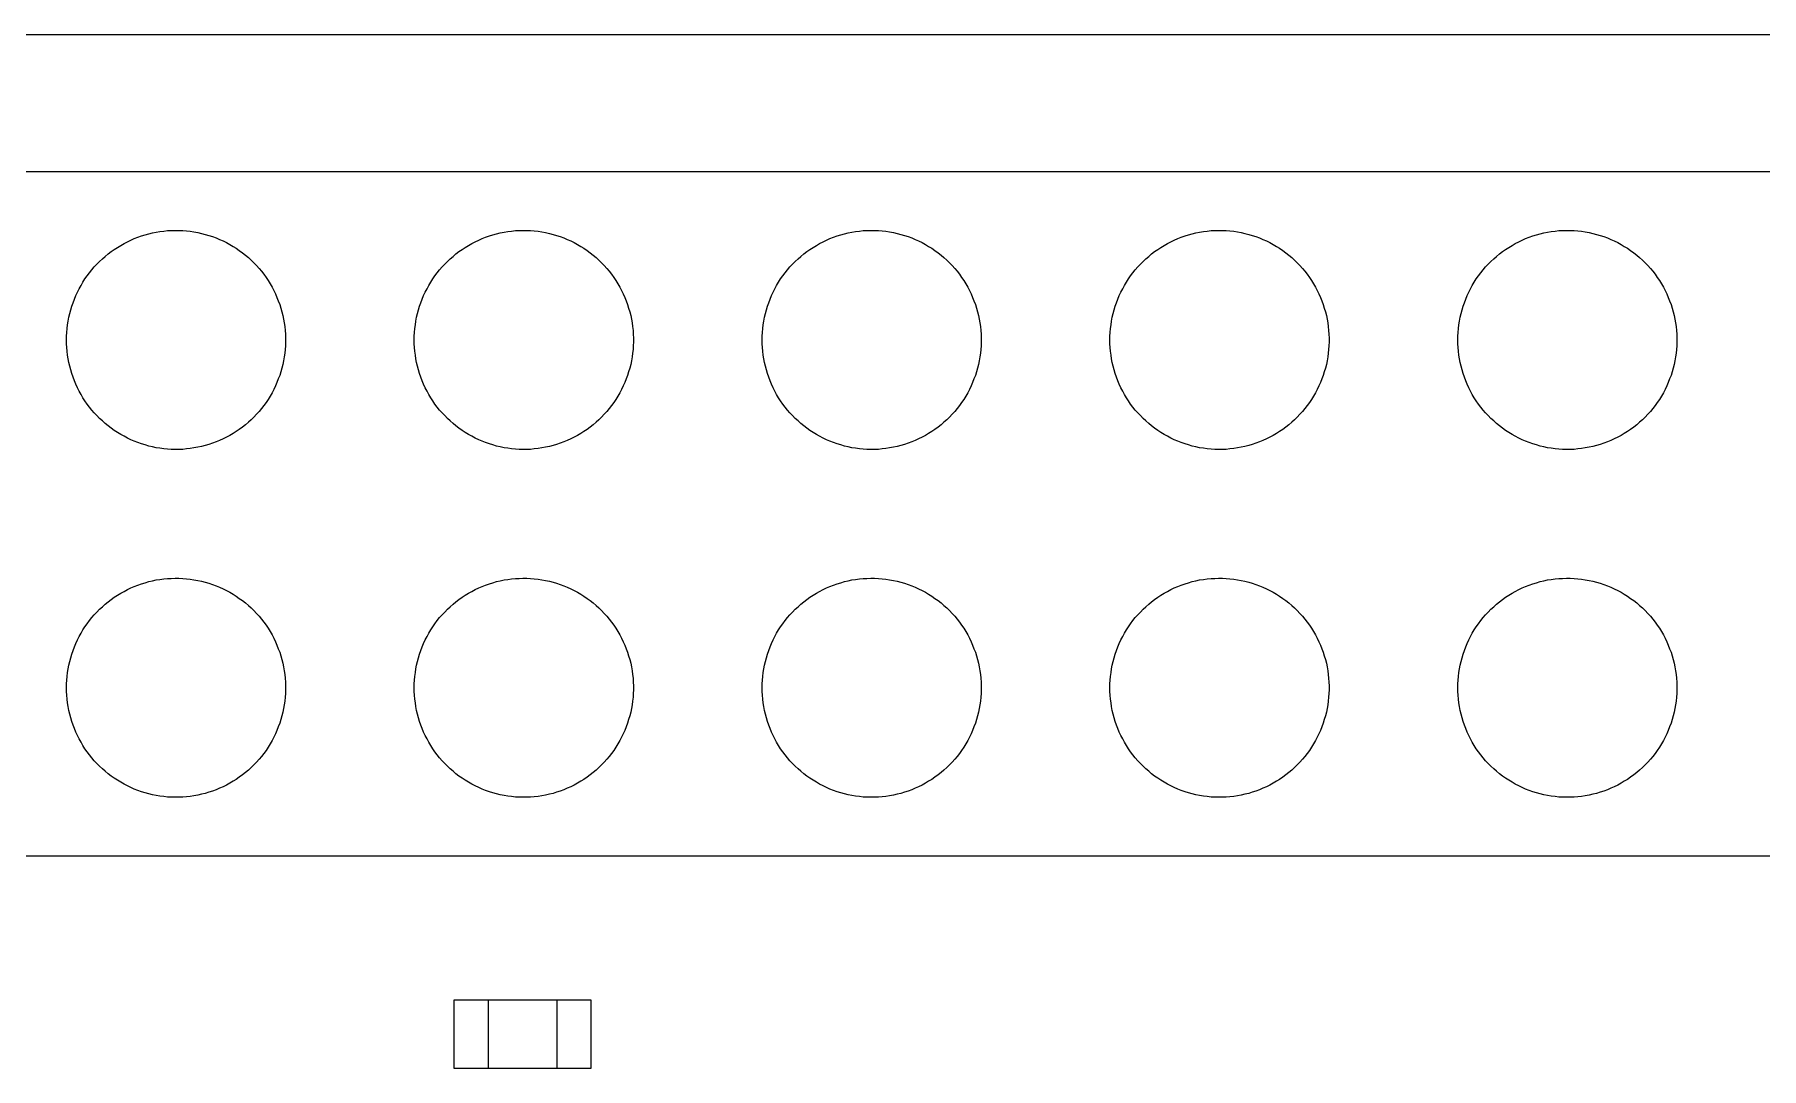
# Model space of a CAD drawing. Header units: millimetres. Extents: x -87 to 0, y -2.5 to 56.
# Drawn here: x -32.26 to -19.65, y 48.45 to 56 of the extents above; entities that cross this region are included whole.
import ezdxf

# ---------------------------------------------------------------- set-up
doc = ezdxf.new("R2010")
doc.units = ezdxf.units.MM
doc.header["$MEASUREMENT"] = 0
for name, color, linetype, true_color in [('BOARD_OUTLINE', 254, 'Continuous', 0xd6d6d6), ('PARTS_TOP', 111, 'Continuous', 0x7fffbf), ('PINS_TOP', 1, 'Continuous', 0xff0000)]:
    doc.layers.add(name, color=color, linetype=linetype, true_color=true_color)

msp = doc.modelspace()

# ---------------------------------------------------------------- linework, layer by layer
at = {"layer": 'BOARD_OUTLINE'}
msp.add_lwpolyline([(-82, 56), (-3, 56)], dxfattribs=at)
at = {"layer": 'PARTS_TOP'}
for points in [[(-7.1, 50), (-57.9, 50), (-57.9, 55), (-7.1, 55), (-7.1, 50)], [(-28.2, 48.95), (-28.2, 48.45), (-29.2, 48.45), (-29.2, 48.95), (-28.2, 48.95)], [(-28.95, 48.95), (-28.95, 48.45)], [(-28.45, 48.95), (-28.45, 48.45)]]:
    msp.add_lwpolyline(points, dxfattribs=at)
at = {"layer": 'PINS_TOP'}
for points in [[(-32.03, 53.77), (-32.03, 53.798), (-32.028, 53.825), (-32.026, 53.853), (-32.022, 53.881), (-32.018, 53.908), (-32.013, 53.935), (-32.006, 53.962), (-31.999, 53.989), (-31.991, 54.016), (-31.982, 54.042), (-31.972, 54.068), (-31.962, 54.094), (-31.95, 54.119), (-31.937, 54.144), (-31.924, 54.168), (-31.91, 54.192), (-31.895, 54.215), (-31.879, 54.238), (-31.862, 54.26), (-31.845, 54.282), (-31.827, 54.303), (-31.808, 54.323), (-31.788, 54.343), (-31.768, 54.362), (-31.747, 54.38), (-31.726, 54.398), (-31.704, 54.415), (-31.681, 54.431), (-31.658, 54.446), (-31.634, 54.46), (-31.61, 54.474), (-31.585, 54.487), (-31.56, 54.499), (-31.535, 54.51), (-31.509, 54.52), (-31.482, 54.529), (-31.456, 54.537), (-31.429, 54.545), (-31.402, 54.551), (-31.375, 54.557), (-31.348, 54.561), (-31.32, 54.565), (-31.292, 54.568), (-31.265, 54.569), (-31.237, 54.57), (-31.209, 54.57), (-31.181, 54.569), (-31.154, 54.566), (-31.126, 54.563), (-31.099, 54.559), (-31.071, 54.554), (-31.044, 54.548), (-31.017, 54.541), (-30.991, 54.533), (-30.964, 54.525), (-30.938, 54.515), (-30.913, 54.504), (-30.887, 54.493), (-30.862, 54.481), (-30.838, 54.467), (-30.814, 54.453), (-30.791, 54.439), (-30.768, 54.423), (-30.745, 54.406), (-30.723, 54.389), (-30.702, 54.371), (-30.682, 54.353), (-30.662, 54.333), (-30.643, 54.313), (-30.624, 54.292), (-30.606, 54.271), (-30.589, 54.249), (-30.573, 54.227), (-30.558, 54.204), (-30.543, 54.18), (-30.529, 54.156), (-30.516, 54.131), (-30.504, 54.106), (-30.493, 54.081), (-30.483, 54.055), (-30.473, 54.029), (-30.465, 54.003), (-30.457, 53.976), (-30.45, 53.949), (-30.445, 53.922), (-30.44, 53.894), (-30.436, 53.867), (-30.433, 53.839), (-30.431, 53.812), (-30.43, 53.784), (-30.43, 53.756), (-30.431, 53.728), (-30.433, 53.701), (-30.436, 53.673), (-30.44, 53.646), (-30.445, 53.618), (-30.45, 53.591), (-30.457, 53.564), (-30.465, 53.537), (-30.473, 53.511), (-30.483, 53.485), (-30.493, 53.459), (-30.504, 53.434), (-30.516, 53.409), (-30.529, 53.384), (-30.543, 53.36), (-30.558, 53.336), (-30.573, 53.313), (-30.589, 53.291), (-30.606, 53.269), (-30.624, 53.248), (-30.643, 53.227), (-30.662, 53.207), (-30.682, 53.187), (-30.702, 53.169), (-30.723, 53.151), (-30.745, 53.134), (-30.768, 53.117), (-30.791, 53.101), (-30.814, 53.087), (-30.838, 53.073), (-30.862, 53.059), (-30.887, 53.047), (-30.913, 53.036), (-30.938, 53.025), (-30.964, 53.015), (-30.991, 53.007), (-31.017, 52.999), (-31.044, 52.992), (-31.071, 52.986), (-31.099, 52.981), (-31.126, 52.977), (-31.154, 52.974), (-31.181, 52.971), (-31.209, 52.97), (-31.237, 52.97), (-31.265, 52.971), (-31.292, 52.972), (-31.32, 52.975), (-31.348, 52.979), (-31.375, 52.983), (-31.402, 52.989), (-31.429, 52.995), (-31.456, 53.003), (-31.482, 53.011), (-31.509, 53.02), (-31.535, 53.03), (-31.56, 53.041), (-31.585, 53.053), (-31.61, 53.066), (-31.634, 53.08), (-31.658, 53.094), (-31.681, 53.109), (-31.704, 53.125), (-31.726, 53.142), (-31.747, 53.16), (-31.768, 53.178), (-31.788, 53.197), (-31.808, 53.217), (-31.827, 53.237), (-31.845, 53.258), (-31.862, 53.28), (-31.879, 53.302), (-31.895, 53.325), (-31.91, 53.348), (-31.924, 53.372), (-31.937, 53.396), (-31.95, 53.421), (-31.962, 53.446), (-31.972, 53.472), (-31.982, 53.498), (-31.991, 53.524), (-31.999, 53.551), (-32.006, 53.578), (-32.013, 53.605), (-32.018, 53.632), (-32.022, 53.659), (-32.026, 53.687), (-32.028, 53.715), (-32.03, 53.742), (-32.03, 53.77)], [(-29.49, 53.77), (-29.49, 53.798), (-29.488, 53.825), (-29.486, 53.853), (-29.482, 53.881), (-29.478, 53.908), (-29.473, 53.935), (-29.466, 53.962), (-29.459, 53.989), (-29.451, 54.016), (-29.442, 54.042), (-29.432, 54.068), (-29.422, 54.094), (-29.41, 54.119), (-29.397, 54.144), (-29.384, 54.168), (-29.37, 54.192), (-29.355, 54.215), (-29.339, 54.238), (-29.322, 54.26), (-29.305, 54.282), (-29.287, 54.303), (-29.268, 54.323), (-29.248, 54.343), (-29.228, 54.362), (-29.207, 54.38), (-29.186, 54.398), (-29.164, 54.415), (-29.141, 54.431), (-29.118, 54.446), (-29.094, 54.46), (-29.07, 54.474), (-29.045, 54.487), (-29.02, 54.499), (-28.995, 54.51), (-28.969, 54.52), (-28.942, 54.529), (-28.916, 54.537), (-28.889, 54.545), (-28.862, 54.551), (-28.835, 54.557), (-28.808, 54.561), (-28.78, 54.565), (-28.752, 54.568), (-28.725, 54.569), (-28.697, 54.57), (-28.669, 54.57), (-28.641, 54.569), (-28.614, 54.566), (-28.586, 54.563), (-28.559, 54.559), (-28.531, 54.554), (-28.504, 54.548), (-28.477, 54.541), (-28.451, 54.533), (-28.424, 54.525), (-28.398, 54.515), (-28.373, 54.504), (-28.347, 54.493), (-28.322, 54.481), (-28.298, 54.467), (-28.274, 54.453), (-28.251, 54.439), (-28.228, 54.423), (-28.205, 54.406), (-28.183, 54.389), (-28.162, 54.371), (-28.142, 54.353), (-28.122, 54.333), (-28.103, 54.313), (-28.084, 54.292), (-28.066, 54.271), (-28.049, 54.249), (-28.033, 54.227), (-28.018, 54.204), (-28.003, 54.18), (-27.989, 54.156), (-27.976, 54.131), (-27.964, 54.106), (-27.953, 54.081), (-27.943, 54.055), (-27.933, 54.029), (-27.925, 54.003), (-27.917, 53.976), (-27.91, 53.949), (-27.905, 53.922), (-27.9, 53.894), (-27.896, 53.867), (-27.893, 53.839), (-27.891, 53.812), (-27.89, 53.784), (-27.89, 53.756), (-27.891, 53.728), (-27.893, 53.701), (-27.896, 53.673), (-27.9, 53.646), (-27.905, 53.618), (-27.91, 53.591), (-27.917, 53.564), (-27.925, 53.537), (-27.933, 53.511), (-27.943, 53.485), (-27.953, 53.459), (-27.964, 53.434), (-27.976, 53.409), (-27.989, 53.384), (-28.003, 53.36), (-28.018, 53.336), (-28.033, 53.313), (-28.049, 53.291), (-28.066, 53.269), (-28.084, 53.248), (-28.103, 53.227), (-28.122, 53.207), (-28.142, 53.187), (-28.162, 53.169), (-28.183, 53.151), (-28.205, 53.134), (-28.228, 53.117), (-28.251, 53.101), (-28.274, 53.087), (-28.298, 53.073), (-28.322, 53.059), (-28.347, 53.047), (-28.373, 53.036), (-28.398, 53.025), (-28.424, 53.015), (-28.451, 53.007), (-28.477, 52.999), (-28.504, 52.992), (-28.531, 52.986), (-28.559, 52.981), (-28.586, 52.977), (-28.614, 52.974), (-28.641, 52.971), (-28.669, 52.97), (-28.697, 52.97), (-28.725, 52.971), (-28.752, 52.972), (-28.78, 52.975), (-28.808, 52.979), (-28.835, 52.983), (-28.862, 52.989), (-28.889, 52.995), (-28.916, 53.003), (-28.942, 53.011), (-28.969, 53.02), (-28.995, 53.03), (-29.02, 53.041), (-29.045, 53.053), (-29.07, 53.066), (-29.094, 53.08), (-29.118, 53.094), (-29.141, 53.109), (-29.164, 53.125), (-29.186, 53.142), (-29.207, 53.16), (-29.228, 53.178), (-29.248, 53.197), (-29.268, 53.217), (-29.287, 53.237), (-29.305, 53.258), (-29.322, 53.28), (-29.339, 53.302), (-29.355, 53.325), (-29.37, 53.348), (-29.384, 53.372), (-29.397, 53.396), (-29.41, 53.421), (-29.422, 53.446), (-29.432, 53.472), (-29.442, 53.498), (-29.451, 53.524), (-29.459, 53.551), (-29.466, 53.578), (-29.473, 53.605), (-29.478, 53.632), (-29.482, 53.659), (-29.486, 53.687), (-29.488, 53.715), (-29.49, 53.742), (-29.49, 53.77)], [(-26.95, 53.77), (-26.95, 53.798), (-26.948, 53.825), (-26.946, 53.853), (-26.942, 53.881), (-26.938, 53.908), (-26.933, 53.935), (-26.926, 53.962), (-26.919, 53.989), (-26.911, 54.016), (-26.902, 54.042), (-26.892, 54.068), (-26.882, 54.094), (-26.87, 54.119), (-26.857, 54.144), (-26.844, 54.168), (-26.83, 54.192), (-26.815, 54.215), (-26.799, 54.238), (-26.782, 54.26), (-26.765, 54.282), (-26.747, 54.303), (-26.728, 54.323), (-26.708, 54.343), (-26.688, 54.362), (-26.667, 54.38), (-26.646, 54.398), (-26.624, 54.415), (-26.601, 54.431), (-26.578, 54.446), (-26.554, 54.46), (-26.53, 54.474), (-26.505, 54.487), (-26.48, 54.499), (-26.455, 54.51), (-26.429, 54.52), (-26.402, 54.529), (-26.376, 54.537), (-26.349, 54.545), (-26.322, 54.551), (-26.295, 54.557), (-26.268, 54.561), (-26.24, 54.565), (-26.212, 54.568), (-26.185, 54.569), (-26.157, 54.57), (-26.129, 54.57), (-26.101, 54.569), (-26.074, 54.566), (-26.046, 54.563), (-26.019, 54.559), (-25.991, 54.554), (-25.964, 54.548), (-25.937, 54.541), (-25.911, 54.533), (-25.884, 54.525), (-25.858, 54.515), (-25.833, 54.504), (-25.807, 54.493), (-25.782, 54.481), (-25.758, 54.467), (-25.734, 54.453), (-25.711, 54.439), (-25.688, 54.423), (-25.665, 54.406), (-25.643, 54.389), (-25.622, 54.371), (-25.602, 54.353), (-25.582, 54.333), (-25.563, 54.313), (-25.544, 54.292), (-25.526, 54.271), (-25.509, 54.249), (-25.493, 54.227), (-25.478, 54.204), (-25.463, 54.18), (-25.449, 54.156), (-25.436, 54.131), (-25.424, 54.106), (-25.413, 54.081), (-25.403, 54.055), (-25.393, 54.029), (-25.385, 54.003), (-25.377, 53.976), (-25.37, 53.949), (-25.365, 53.922), (-25.36, 53.894), (-25.356, 53.867), (-25.353, 53.839), (-25.351, 53.812), (-25.35, 53.784), (-25.35, 53.756), (-25.351, 53.728), (-25.353, 53.701), (-25.356, 53.673), (-25.36, 53.646), (-25.365, 53.618), (-25.37, 53.591), (-25.377, 53.564), (-25.385, 53.537), (-25.393, 53.511), (-25.403, 53.485), (-25.413, 53.459), (-25.424, 53.434), (-25.436, 53.409), (-25.449, 53.384), (-25.463, 53.36), (-25.478, 53.336), (-25.493, 53.313), (-25.509, 53.291), (-25.526, 53.269), (-25.544, 53.248), (-25.563, 53.227), (-25.582, 53.207), (-25.602, 53.187), (-25.622, 53.169), (-25.643, 53.151), (-25.665, 53.134), (-25.688, 53.117), (-25.711, 53.101), (-25.734, 53.087), (-25.758, 53.073), (-25.782, 53.059), (-25.807, 53.047), (-25.833, 53.036), (-25.858, 53.025), (-25.884, 53.015), (-25.911, 53.007), (-25.937, 52.999), (-25.964, 52.992), (-25.991, 52.986), (-26.019, 52.981), (-26.046, 52.977), (-26.074, 52.974), (-26.101, 52.971), (-26.129, 52.97), (-26.157, 52.97), (-26.185, 52.971), (-26.212, 52.972), (-26.24, 52.975), (-26.268, 52.979), (-26.295, 52.983), (-26.322, 52.989), (-26.349, 52.995), (-26.376, 53.003), (-26.402, 53.011), (-26.429, 53.02), (-26.455, 53.03), (-26.48, 53.041), (-26.505, 53.053), (-26.53, 53.066), (-26.554, 53.08), (-26.578, 53.094), (-26.601, 53.109), (-26.624, 53.125), (-26.646, 53.142), (-26.667, 53.16), (-26.688, 53.178), (-26.708, 53.197), (-26.728, 53.217), (-26.747, 53.237), (-26.765, 53.258), (-26.782, 53.28), (-26.799, 53.302), (-26.815, 53.325), (-26.83, 53.348), (-26.844, 53.372), (-26.857, 53.396), (-26.87, 53.421), (-26.882, 53.446), (-26.892, 53.472), (-26.902, 53.498), (-26.911, 53.524), (-26.919, 53.551), (-26.926, 53.578), (-26.933, 53.605), (-26.938, 53.632), (-26.942, 53.659), (-26.946, 53.687), (-26.948, 53.715), (-26.95, 53.742), (-26.95, 53.77)], [(-24.41, 53.77), (-24.41, 53.798), (-24.408, 53.825), (-24.406, 53.853), (-24.402, 53.881), (-24.398, 53.908), (-24.393, 53.935), (-24.386, 53.962), (-24.379, 53.989), (-24.371, 54.016), (-24.362, 54.042), (-24.352, 54.068), (-24.342, 54.094), (-24.33, 54.119), (-24.317, 54.144), (-24.304, 54.168), (-24.29, 54.192), (-24.275, 54.215), (-24.259, 54.238), (-24.242, 54.26), (-24.225, 54.282), (-24.207, 54.303), (-24.188, 54.323), (-24.168, 54.343), (-24.148, 54.362), (-24.127, 54.38), (-24.106, 54.398), (-24.084, 54.415), (-24.061, 54.431), (-24.038, 54.446), (-24.014, 54.46), (-23.99, 54.474), (-23.965, 54.487), (-23.94, 54.499), (-23.915, 54.51), (-23.889, 54.52), (-23.862, 54.529), (-23.836, 54.537), (-23.809, 54.545), (-23.782, 54.551), (-23.755, 54.557), (-23.728, 54.561), (-23.7, 54.565), (-23.672, 54.568), (-23.645, 54.569), (-23.617, 54.57), (-23.589, 54.57), (-23.561, 54.569), (-23.534, 54.566), (-23.506, 54.563), (-23.479, 54.559), (-23.451, 54.554), (-23.424, 54.548), (-23.397, 54.541), (-23.371, 54.533), (-23.344, 54.525), (-23.318, 54.515), (-23.293, 54.504), (-23.267, 54.493), (-23.242, 54.481), (-23.218, 54.467), (-23.194, 54.453), (-23.171, 54.439), (-23.148, 54.423), (-23.125, 54.406), (-23.103, 54.389), (-23.082, 54.371), (-23.062, 54.353), (-23.042, 54.333), (-23.023, 54.313), (-23.004, 54.292), (-22.986, 54.271), (-22.969, 54.249), (-22.953, 54.227), (-22.938, 54.204), (-22.923, 54.18), (-22.909, 54.156), (-22.896, 54.131), (-22.884, 54.106), (-22.873, 54.081), (-22.863, 54.055), (-22.853, 54.029), (-22.845, 54.003), (-22.837, 53.976), (-22.83, 53.949), (-22.825, 53.922), (-22.82, 53.894), (-22.816, 53.867), (-22.813, 53.839), (-22.811, 53.812), (-22.81, 53.784), (-22.81, 53.756), (-22.811, 53.728), (-22.813, 53.701), (-22.816, 53.673), (-22.82, 53.646), (-22.825, 53.618), (-22.83, 53.591), (-22.837, 53.564), (-22.845, 53.537), (-22.853, 53.511), (-22.863, 53.485), (-22.873, 53.459), (-22.884, 53.434), (-22.896, 53.409), (-22.909, 53.384), (-22.923, 53.36), (-22.938, 53.336), (-22.953, 53.313), (-22.969, 53.291), (-22.986, 53.269), (-23.004, 53.248), (-23.023, 53.227), (-23.042, 53.207), (-23.062, 53.187), (-23.082, 53.169), (-23.103, 53.151), (-23.125, 53.134), (-23.148, 53.117), (-23.171, 53.101), (-23.194, 53.087), (-23.218, 53.073), (-23.242, 53.059), (-23.267, 53.047), (-23.293, 53.036), (-23.318, 53.025), (-23.344, 53.015), (-23.371, 53.007), (-23.397, 52.999), (-23.424, 52.992), (-23.451, 52.986), (-23.479, 52.981), (-23.506, 52.977), (-23.534, 52.974), (-23.561, 52.971), (-23.589, 52.97), (-23.617, 52.97), (-23.645, 52.971), (-23.672, 52.972), (-23.7, 52.975), (-23.728, 52.979), (-23.755, 52.983), (-23.782, 52.989), (-23.809, 52.995), (-23.836, 53.003), (-23.862, 53.011), (-23.889, 53.02), (-23.915, 53.03), (-23.94, 53.041), (-23.965, 53.053), (-23.99, 53.066), (-24.014, 53.08), (-24.038, 53.094), (-24.061, 53.109), (-24.084, 53.125), (-24.106, 53.142), (-24.127, 53.16), (-24.148, 53.178), (-24.168, 53.197), (-24.188, 53.217), (-24.207, 53.237), (-24.225, 53.258), (-24.242, 53.28), (-24.259, 53.302), (-24.275, 53.325), (-24.29, 53.348), (-24.304, 53.372), (-24.317, 53.396), (-24.33, 53.421), (-24.342, 53.446), (-24.352, 53.472), (-24.362, 53.498), (-24.371, 53.524), (-24.379, 53.551), (-24.386, 53.578), (-24.393, 53.605), (-24.398, 53.632), (-24.402, 53.659), (-24.406, 53.687), (-24.408, 53.715), (-24.41, 53.742), (-24.41, 53.77)], [(-21.87, 53.77), (-21.87, 53.798), (-21.868, 53.825), (-21.866, 53.853), (-21.862, 53.881), (-21.858, 53.908), (-21.853, 53.935), (-21.846, 53.962), (-21.839, 53.989), (-21.831, 54.016), (-21.822, 54.042), (-21.812, 54.068), (-21.802, 54.094), (-21.79, 54.119), (-21.777, 54.144), (-21.764, 54.168), (-21.75, 54.192), (-21.735, 54.215), (-21.719, 54.238), (-21.702, 54.26), (-21.685, 54.282), (-21.667, 54.303), (-21.648, 54.323), (-21.628, 54.343), (-21.608, 54.362), (-21.587, 54.38), (-21.566, 54.398), (-21.544, 54.415), (-21.521, 54.431), (-21.498, 54.446), (-21.474, 54.46), (-21.45, 54.474), (-21.425, 54.487), (-21.4, 54.499), (-21.375, 54.51), (-21.349, 54.52), (-21.322, 54.529), (-21.296, 54.537), (-21.269, 54.545), (-21.242, 54.551), (-21.215, 54.557), (-21.188, 54.561), (-21.16, 54.565), (-21.132, 54.568), (-21.105, 54.569), (-21.077, 54.57), (-21.049, 54.57), (-21.021, 54.569), (-20.994, 54.566), (-20.966, 54.563), (-20.939, 54.559), (-20.911, 54.554), (-20.884, 54.548), (-20.857, 54.541), (-20.831, 54.533), (-20.804, 54.525), (-20.778, 54.515), (-20.753, 54.504), (-20.727, 54.493), (-20.702, 54.481), (-20.678, 54.467), (-20.654, 54.453), (-20.631, 54.439), (-20.608, 54.423), (-20.585, 54.406), (-20.563, 54.389), (-20.542, 54.371), (-20.522, 54.353), (-20.502, 54.333), (-20.483, 54.313), (-20.464, 54.292), (-20.446, 54.271), (-20.429, 54.249), (-20.413, 54.227), (-20.398, 54.204), (-20.383, 54.18), (-20.369, 54.156), (-20.356, 54.131), (-20.344, 54.106), (-20.333, 54.081), (-20.323, 54.055), (-20.313, 54.029), (-20.305, 54.003), (-20.297, 53.976), (-20.29, 53.949), (-20.285, 53.922), (-20.28, 53.894), (-20.276, 53.867), (-20.273, 53.839), (-20.271, 53.812), (-20.27, 53.784), (-20.27, 53.756), (-20.271, 53.728), (-20.273, 53.701), (-20.276, 53.673), (-20.28, 53.646), (-20.285, 53.618), (-20.29, 53.591), (-20.297, 53.564), (-20.305, 53.537), (-20.313, 53.511), (-20.323, 53.485), (-20.333, 53.459), (-20.344, 53.434), (-20.356, 53.409), (-20.369, 53.384), (-20.383, 53.36), (-20.398, 53.336), (-20.413, 53.313), (-20.429, 53.291), (-20.446, 53.269), (-20.464, 53.248), (-20.483, 53.227), (-20.502, 53.207), (-20.522, 53.187), (-20.542, 53.169), (-20.563, 53.151), (-20.585, 53.134), (-20.608, 53.117), (-20.631, 53.101), (-20.654, 53.087), (-20.678, 53.073), (-20.702, 53.059), (-20.727, 53.047), (-20.753, 53.036), (-20.778, 53.025), (-20.804, 53.015), (-20.831, 53.007), (-20.857, 52.999), (-20.884, 52.992), (-20.911, 52.986), (-20.939, 52.981), (-20.966, 52.977), (-20.994, 52.974), (-21.021, 52.971), (-21.049, 52.97), (-21.077, 52.97), (-21.105, 52.971), (-21.132, 52.972), (-21.16, 52.975), (-21.188, 52.979), (-21.215, 52.983), (-21.242, 52.989), (-21.269, 52.995), (-21.296, 53.003), (-21.322, 53.011), (-21.349, 53.02), (-21.375, 53.03), (-21.4, 53.041), (-21.425, 53.053), (-21.45, 53.066), (-21.474, 53.08), (-21.498, 53.094), (-21.521, 53.109), (-21.544, 53.125), (-21.566, 53.142), (-21.587, 53.16), (-21.608, 53.178), (-21.628, 53.197), (-21.648, 53.217), (-21.667, 53.237), (-21.685, 53.258), (-21.702, 53.28), (-21.719, 53.302), (-21.735, 53.325), (-21.75, 53.348), (-21.764, 53.372), (-21.777, 53.396), (-21.79, 53.421), (-21.802, 53.446), (-21.812, 53.472), (-21.822, 53.498), (-21.831, 53.524), (-21.839, 53.551), (-21.846, 53.578), (-21.853, 53.605), (-21.858, 53.632), (-21.862, 53.659), (-21.866, 53.687), (-21.868, 53.715), (-21.87, 53.742), (-21.87, 53.77)], [(-32.03, 51.23), (-32.03, 51.258), (-32.028, 51.285), (-32.026, 51.313), (-32.022, 51.341), (-32.018, 51.368), (-32.013, 51.395), (-32.006, 51.422), (-31.999, 51.449), (-31.991, 51.476), (-31.982, 51.502), (-31.972, 51.528), (-31.962, 51.554), (-31.95, 51.579), (-31.937, 51.604), (-31.924, 51.628), (-31.91, 51.652), (-31.895, 51.675), (-31.879, 51.698), (-31.862, 51.72), (-31.845, 51.742), (-31.827, 51.763), (-31.808, 51.783), (-31.788, 51.803), (-31.768, 51.822), (-31.747, 51.84), (-31.726, 51.858), (-31.704, 51.875), (-31.681, 51.891), (-31.658, 51.906), (-31.634, 51.92), (-31.61, 51.934), (-31.585, 51.947), (-31.56, 51.959), (-31.535, 51.97), (-31.509, 51.98), (-31.482, 51.989), (-31.456, 51.997), (-31.429, 52.005), (-31.402, 52.011), (-31.375, 52.017), (-31.348, 52.021), (-31.32, 52.025), (-31.292, 52.028), (-31.265, 52.029), (-31.237, 52.03), (-31.209, 52.03), (-31.181, 52.029), (-31.154, 52.026), (-31.126, 52.023), (-31.099, 52.019), (-31.071, 52.014), (-31.044, 52.008), (-31.017, 52.001), (-30.991, 51.993), (-30.964, 51.985), (-30.938, 51.975), (-30.913, 51.964), (-30.887, 51.953), (-30.862, 51.941), (-30.838, 51.927), (-30.814, 51.913), (-30.791, 51.899), (-30.768, 51.883), (-30.745, 51.866), (-30.723, 51.849), (-30.702, 51.831), (-30.682, 51.813), (-30.662, 51.793), (-30.643, 51.773), (-30.624, 51.752), (-30.606, 51.731), (-30.589, 51.709), (-30.573, 51.687), (-30.558, 51.664), (-30.543, 51.64), (-30.529, 51.616), (-30.516, 51.591), (-30.504, 51.566), (-30.493, 51.541), (-30.483, 51.515), (-30.473, 51.489), (-30.465, 51.463), (-30.457, 51.436), (-30.45, 51.409), (-30.445, 51.382), (-30.44, 51.354), (-30.436, 51.327), (-30.433, 51.299), (-30.431, 51.272), (-30.43, 51.244), (-30.43, 51.216), (-30.431, 51.188), (-30.433, 51.161), (-30.436, 51.133), (-30.44, 51.106), (-30.445, 51.078), (-30.45, 51.051), (-30.457, 51.024), (-30.465, 50.997), (-30.473, 50.971), (-30.483, 50.945), (-30.493, 50.919), (-30.504, 50.894), (-30.516, 50.869), (-30.529, 50.844), (-30.543, 50.82), (-30.558, 50.796), (-30.573, 50.773), (-30.589, 50.751), (-30.606, 50.729), (-30.624, 50.708), (-30.643, 50.687), (-30.662, 50.667), (-30.682, 50.647), (-30.702, 50.629), (-30.723, 50.611), (-30.745, 50.594), (-30.768, 50.577), (-30.791, 50.561), (-30.814, 50.547), (-30.838, 50.533), (-30.862, 50.519), (-30.887, 50.507), (-30.913, 50.496), (-30.938, 50.485), (-30.964, 50.475), (-30.991, 50.467), (-31.017, 50.459), (-31.044, 50.452), (-31.071, 50.446), (-31.099, 50.441), (-31.126, 50.437), (-31.154, 50.434), (-31.181, 50.431), (-31.209, 50.43), (-31.237, 50.43), (-31.265, 50.431), (-31.292, 50.432), (-31.32, 50.435), (-31.348, 50.439), (-31.375, 50.443), (-31.402, 50.449), (-31.429, 50.455), (-31.456, 50.463), (-31.482, 50.471), (-31.509, 50.48), (-31.535, 50.49), (-31.56, 50.501), (-31.585, 50.513), (-31.61, 50.526), (-31.634, 50.54), (-31.658, 50.554), (-31.681, 50.569), (-31.704, 50.585), (-31.726, 50.602), (-31.747, 50.62), (-31.768, 50.638), (-31.788, 50.657), (-31.808, 50.677), (-31.827, 50.697), (-31.845, 50.718), (-31.862, 50.74), (-31.879, 50.762), (-31.895, 50.785), (-31.91, 50.808), (-31.924, 50.832), (-31.937, 50.856), (-31.95, 50.881), (-31.962, 50.906), (-31.972, 50.932), (-31.982, 50.958), (-31.991, 50.984), (-31.999, 51.011), (-32.006, 51.038), (-32.013, 51.065), (-32.018, 51.092), (-32.022, 51.119), (-32.026, 51.147), (-32.028, 51.175), (-32.03, 51.202), (-32.03, 51.23)], [(-29.49, 51.23), (-29.49, 51.258), (-29.488, 51.285), (-29.486, 51.313), (-29.482, 51.341), (-29.478, 51.368), (-29.473, 51.395), (-29.466, 51.422), (-29.459, 51.449), (-29.451, 51.476), (-29.442, 51.502), (-29.432, 51.528), (-29.422, 51.554), (-29.41, 51.579), (-29.397, 51.604), (-29.384, 51.628), (-29.37, 51.652), (-29.355, 51.675), (-29.339, 51.698), (-29.322, 51.72), (-29.305, 51.742), (-29.287, 51.763), (-29.268, 51.783), (-29.248, 51.803), (-29.228, 51.822), (-29.207, 51.84), (-29.186, 51.858), (-29.164, 51.875), (-29.141, 51.891), (-29.118, 51.906), (-29.094, 51.92), (-29.07, 51.934), (-29.045, 51.947), (-29.02, 51.959), (-28.995, 51.97), (-28.969, 51.98), (-28.942, 51.989), (-28.916, 51.997), (-28.889, 52.005), (-28.862, 52.011), (-28.835, 52.017), (-28.808, 52.021), (-28.78, 52.025), (-28.752, 52.028), (-28.725, 52.029), (-28.697, 52.03), (-28.669, 52.03), (-28.641, 52.029), (-28.614, 52.026), (-28.586, 52.023), (-28.559, 52.019), (-28.531, 52.014), (-28.504, 52.008), (-28.477, 52.001), (-28.451, 51.993), (-28.424, 51.985), (-28.398, 51.975), (-28.373, 51.964), (-28.347, 51.953), (-28.322, 51.941), (-28.298, 51.927), (-28.274, 51.913), (-28.251, 51.899), (-28.228, 51.883), (-28.205, 51.866), (-28.183, 51.849), (-28.162, 51.831), (-28.142, 51.813), (-28.122, 51.793), (-28.103, 51.773), (-28.084, 51.752), (-28.066, 51.731), (-28.049, 51.709), (-28.033, 51.687), (-28.018, 51.664), (-28.003, 51.64), (-27.989, 51.616), (-27.976, 51.591), (-27.964, 51.566), (-27.953, 51.541), (-27.943, 51.515), (-27.933, 51.489), (-27.925, 51.463), (-27.917, 51.436), (-27.91, 51.409), (-27.905, 51.382), (-27.9, 51.354), (-27.896, 51.327), (-27.893, 51.299), (-27.891, 51.272), (-27.89, 51.244), (-27.89, 51.216), (-27.891, 51.188), (-27.893, 51.161), (-27.896, 51.133), (-27.9, 51.106), (-27.905, 51.078), (-27.91, 51.051), (-27.917, 51.024), (-27.925, 50.997), (-27.933, 50.971), (-27.943, 50.945), (-27.953, 50.919), (-27.964, 50.894), (-27.976, 50.869), (-27.989, 50.844), (-28.003, 50.82), (-28.018, 50.796), (-28.033, 50.773), (-28.049, 50.751), (-28.066, 50.729), (-28.084, 50.708), (-28.103, 50.687), (-28.122, 50.667), (-28.142, 50.647), (-28.162, 50.629), (-28.183, 50.611), (-28.205, 50.594), (-28.228, 50.577), (-28.251, 50.561), (-28.274, 50.547), (-28.298, 50.533), (-28.322, 50.519), (-28.347, 50.507), (-28.373, 50.496), (-28.398, 50.485), (-28.424, 50.475), (-28.451, 50.467), (-28.477, 50.459), (-28.504, 50.452), (-28.531, 50.446), (-28.559, 50.441), (-28.586, 50.437), (-28.614, 50.434), (-28.641, 50.431), (-28.669, 50.43), (-28.697, 50.43), (-28.725, 50.431), (-28.752, 50.432), (-28.78, 50.435), (-28.808, 50.439), (-28.835, 50.443), (-28.862, 50.449), (-28.889, 50.455), (-28.916, 50.463), (-28.942, 50.471), (-28.969, 50.48), (-28.995, 50.49), (-29.02, 50.501), (-29.045, 50.513), (-29.07, 50.526), (-29.094, 50.54), (-29.118, 50.554), (-29.141, 50.569), (-29.164, 50.585), (-29.186, 50.602), (-29.207, 50.62), (-29.228, 50.638), (-29.248, 50.657), (-29.268, 50.677), (-29.287, 50.697), (-29.305, 50.718), (-29.322, 50.74), (-29.339, 50.762), (-29.355, 50.785), (-29.37, 50.808), (-29.384, 50.832), (-29.397, 50.856), (-29.41, 50.881), (-29.422, 50.906), (-29.432, 50.932), (-29.442, 50.958), (-29.451, 50.984), (-29.459, 51.011), (-29.466, 51.038), (-29.473, 51.065), (-29.478, 51.092), (-29.482, 51.119), (-29.486, 51.147), (-29.488, 51.175), (-29.49, 51.202), (-29.49, 51.23)], [(-26.95, 51.23), (-26.95, 51.258), (-26.948, 51.285), (-26.946, 51.313), (-26.942, 51.341), (-26.938, 51.368), (-26.933, 51.395), (-26.926, 51.422), (-26.919, 51.449), (-26.911, 51.476), (-26.902, 51.502), (-26.892, 51.528), (-26.882, 51.554), (-26.87, 51.579), (-26.857, 51.604), (-26.844, 51.628), (-26.83, 51.652), (-26.815, 51.675), (-26.799, 51.698), (-26.782, 51.72), (-26.765, 51.742), (-26.747, 51.763), (-26.728, 51.783), (-26.708, 51.803), (-26.688, 51.822), (-26.667, 51.84), (-26.646, 51.858), (-26.624, 51.875), (-26.601, 51.891), (-26.578, 51.906), (-26.554, 51.92), (-26.53, 51.934), (-26.505, 51.947), (-26.48, 51.959), (-26.455, 51.97), (-26.429, 51.98), (-26.402, 51.989), (-26.376, 51.997), (-26.349, 52.005), (-26.322, 52.011), (-26.295, 52.017), (-26.268, 52.021), (-26.24, 52.025), (-26.212, 52.028), (-26.185, 52.029), (-26.157, 52.03), (-26.129, 52.03), (-26.101, 52.029), (-26.074, 52.026), (-26.046, 52.023), (-26.019, 52.019), (-25.991, 52.014), (-25.964, 52.008), (-25.937, 52.001), (-25.911, 51.993), (-25.884, 51.985), (-25.858, 51.975), (-25.833, 51.964), (-25.807, 51.953), (-25.782, 51.941), (-25.758, 51.927), (-25.734, 51.913), (-25.711, 51.899), (-25.688, 51.883), (-25.665, 51.866), (-25.643, 51.849), (-25.622, 51.831), (-25.602, 51.813), (-25.582, 51.793), (-25.563, 51.773), (-25.544, 51.752), (-25.526, 51.731), (-25.509, 51.709), (-25.493, 51.687), (-25.478, 51.664), (-25.463, 51.64), (-25.449, 51.616), (-25.436, 51.591), (-25.424, 51.566), (-25.413, 51.541), (-25.403, 51.515), (-25.393, 51.489), (-25.385, 51.463), (-25.377, 51.436), (-25.37, 51.409), (-25.365, 51.382), (-25.36, 51.354), (-25.356, 51.327), (-25.353, 51.299), (-25.351, 51.272), (-25.35, 51.244), (-25.35, 51.216), (-25.351, 51.188), (-25.353, 51.161), (-25.356, 51.133), (-25.36, 51.106), (-25.365, 51.078), (-25.37, 51.051), (-25.377, 51.024), (-25.385, 50.997), (-25.393, 50.971), (-25.403, 50.945), (-25.413, 50.919), (-25.424, 50.894), (-25.436, 50.869), (-25.449, 50.844), (-25.463, 50.82), (-25.478, 50.796), (-25.493, 50.773), (-25.509, 50.751), (-25.526, 50.729), (-25.544, 50.708), (-25.563, 50.687), (-25.582, 50.667), (-25.602, 50.647), (-25.622, 50.629), (-25.643, 50.611), (-25.665, 50.594), (-25.688, 50.577), (-25.711, 50.561), (-25.734, 50.547), (-25.758, 50.533), (-25.782, 50.519), (-25.807, 50.507), (-25.833, 50.496), (-25.858, 50.485), (-25.884, 50.475), (-25.911, 50.467), (-25.937, 50.459), (-25.964, 50.452), (-25.991, 50.446), (-26.019, 50.441), (-26.046, 50.437), (-26.074, 50.434), (-26.101, 50.431), (-26.129, 50.43), (-26.157, 50.43), (-26.185, 50.431), (-26.212, 50.432), (-26.24, 50.435), (-26.268, 50.439), (-26.295, 50.443), (-26.322, 50.449), (-26.349, 50.455), (-26.376, 50.463), (-26.402, 50.471), (-26.429, 50.48), (-26.455, 50.49), (-26.48, 50.501), (-26.505, 50.513), (-26.53, 50.526), (-26.554, 50.54), (-26.578, 50.554), (-26.601, 50.569), (-26.624, 50.585), (-26.646, 50.602), (-26.667, 50.62), (-26.688, 50.638), (-26.708, 50.657), (-26.728, 50.677), (-26.747, 50.697), (-26.765, 50.718), (-26.782, 50.74), (-26.799, 50.762), (-26.815, 50.785), (-26.83, 50.808), (-26.844, 50.832), (-26.857, 50.856), (-26.87, 50.881), (-26.882, 50.906), (-26.892, 50.932), (-26.902, 50.958), (-26.911, 50.984), (-26.919, 51.011), (-26.926, 51.038), (-26.933, 51.065), (-26.938, 51.092), (-26.942, 51.119), (-26.946, 51.147), (-26.948, 51.175), (-26.95, 51.202), (-26.95, 51.23)], [(-24.41, 51.23), (-24.41, 51.258), (-24.408, 51.285), (-24.406, 51.313), (-24.402, 51.341), (-24.398, 51.368), (-24.393, 51.395), (-24.386, 51.422), (-24.379, 51.449), (-24.371, 51.476), (-24.362, 51.502), (-24.352, 51.528), (-24.342, 51.554), (-24.33, 51.579), (-24.317, 51.604), (-24.304, 51.628), (-24.29, 51.652), (-24.275, 51.675), (-24.259, 51.698), (-24.242, 51.72), (-24.225, 51.742), (-24.207, 51.763), (-24.188, 51.783), (-24.168, 51.803), (-24.148, 51.822), (-24.127, 51.84), (-24.106, 51.858), (-24.084, 51.875), (-24.061, 51.891), (-24.038, 51.906), (-24.014, 51.92), (-23.99, 51.934), (-23.965, 51.947), (-23.94, 51.959), (-23.915, 51.97), (-23.889, 51.98), (-23.862, 51.989), (-23.836, 51.997), (-23.809, 52.005), (-23.782, 52.011), (-23.755, 52.017), (-23.728, 52.021), (-23.7, 52.025), (-23.672, 52.028), (-23.645, 52.029), (-23.617, 52.03), (-23.589, 52.03), (-23.561, 52.029), (-23.534, 52.026), (-23.506, 52.023), (-23.479, 52.019), (-23.451, 52.014), (-23.424, 52.008), (-23.397, 52.001), (-23.371, 51.993), (-23.344, 51.985), (-23.318, 51.975), (-23.293, 51.964), (-23.267, 51.953), (-23.242, 51.941), (-23.218, 51.927), (-23.194, 51.913), (-23.171, 51.899), (-23.148, 51.883), (-23.125, 51.866), (-23.103, 51.849), (-23.082, 51.831), (-23.062, 51.813), (-23.042, 51.793), (-23.023, 51.773), (-23.004, 51.752), (-22.986, 51.731), (-22.969, 51.709), (-22.953, 51.687), (-22.938, 51.664), (-22.923, 51.64), (-22.909, 51.616), (-22.896, 51.591), (-22.884, 51.566), (-22.873, 51.541), (-22.863, 51.515), (-22.853, 51.489), (-22.845, 51.463), (-22.837, 51.436), (-22.83, 51.409), (-22.825, 51.382), (-22.82, 51.354), (-22.816, 51.327), (-22.813, 51.299), (-22.811, 51.272), (-22.81, 51.244), (-22.81, 51.216), (-22.811, 51.188), (-22.813, 51.161), (-22.816, 51.133), (-22.82, 51.106), (-22.825, 51.078), (-22.83, 51.051), (-22.837, 51.024), (-22.845, 50.997), (-22.853, 50.971), (-22.863, 50.945), (-22.873, 50.919), (-22.884, 50.894), (-22.896, 50.869), (-22.909, 50.844), (-22.923, 50.82), (-22.938, 50.796), (-22.953, 50.773), (-22.969, 50.751), (-22.986, 50.729), (-23.004, 50.708), (-23.023, 50.687), (-23.042, 50.667), (-23.062, 50.647), (-23.082, 50.629), (-23.103, 50.611), (-23.125, 50.594), (-23.148, 50.577), (-23.171, 50.561), (-23.194, 50.547), (-23.218, 50.533), (-23.242, 50.519), (-23.267, 50.507), (-23.293, 50.496), (-23.318, 50.485), (-23.344, 50.475), (-23.371, 50.467), (-23.397, 50.459), (-23.424, 50.452), (-23.451, 50.446), (-23.479, 50.441), (-23.506, 50.437), (-23.534, 50.434), (-23.561, 50.431), (-23.589, 50.43), (-23.617, 50.43), (-23.645, 50.431), (-23.672, 50.432), (-23.7, 50.435), (-23.728, 50.439), (-23.755, 50.443), (-23.782, 50.449), (-23.809, 50.455), (-23.836, 50.463), (-23.862, 50.471), (-23.889, 50.48), (-23.915, 50.49), (-23.94, 50.501), (-23.965, 50.513), (-23.99, 50.526), (-24.014, 50.54), (-24.038, 50.554), (-24.061, 50.569), (-24.084, 50.585), (-24.106, 50.602), (-24.127, 50.62), (-24.148, 50.638), (-24.168, 50.657), (-24.188, 50.677), (-24.207, 50.697), (-24.225, 50.718), (-24.242, 50.74), (-24.259, 50.762), (-24.275, 50.785), (-24.29, 50.808), (-24.304, 50.832), (-24.317, 50.856), (-24.33, 50.881), (-24.342, 50.906), (-24.352, 50.932), (-24.362, 50.958), (-24.371, 50.984), (-24.379, 51.011), (-24.386, 51.038), (-24.393, 51.065), (-24.398, 51.092), (-24.402, 51.119), (-24.406, 51.147), (-24.408, 51.175), (-24.41, 51.202), (-24.41, 51.23)], [(-21.87, 51.23), (-21.87, 51.258), (-21.868, 51.285), (-21.866, 51.313), (-21.862, 51.341), (-21.858, 51.368), (-21.853, 51.395), (-21.846, 51.422), (-21.839, 51.449), (-21.831, 51.476), (-21.822, 51.502), (-21.812, 51.528), (-21.802, 51.554), (-21.79, 51.579), (-21.777, 51.604), (-21.764, 51.628), (-21.75, 51.652), (-21.735, 51.675), (-21.719, 51.698), (-21.702, 51.72), (-21.685, 51.742), (-21.667, 51.763), (-21.648, 51.783), (-21.628, 51.803), (-21.608, 51.822), (-21.587, 51.84), (-21.566, 51.858), (-21.544, 51.875), (-21.521, 51.891), (-21.498, 51.906), (-21.474, 51.92), (-21.45, 51.934), (-21.425, 51.947), (-21.4, 51.959), (-21.375, 51.97), (-21.349, 51.98), (-21.322, 51.989), (-21.296, 51.997), (-21.269, 52.005), (-21.242, 52.011), (-21.215, 52.017), (-21.188, 52.021), (-21.16, 52.025), (-21.132, 52.028), (-21.105, 52.029), (-21.077, 52.03), (-21.049, 52.03), (-21.021, 52.029), (-20.994, 52.026), (-20.966, 52.023), (-20.939, 52.019), (-20.911, 52.014), (-20.884, 52.008), (-20.857, 52.001), (-20.831, 51.993), (-20.804, 51.985), (-20.778, 51.975), (-20.753, 51.964), (-20.727, 51.953), (-20.702, 51.941), (-20.678, 51.927), (-20.654, 51.913), (-20.631, 51.899), (-20.608, 51.883), (-20.585, 51.866), (-20.563, 51.849), (-20.542, 51.831), (-20.522, 51.813), (-20.502, 51.793), (-20.483, 51.773), (-20.464, 51.752), (-20.446, 51.731), (-20.429, 51.709), (-20.413, 51.687), (-20.398, 51.664), (-20.383, 51.64), (-20.369, 51.616), (-20.356, 51.591), (-20.344, 51.566), (-20.333, 51.541), (-20.323, 51.515), (-20.313, 51.489), (-20.305, 51.463), (-20.297, 51.436), (-20.29, 51.409), (-20.285, 51.382), (-20.28, 51.354), (-20.276, 51.327), (-20.273, 51.299), (-20.271, 51.272), (-20.27, 51.244), (-20.27, 51.216), (-20.271, 51.188), (-20.273, 51.161), (-20.276, 51.133), (-20.28, 51.106), (-20.285, 51.078), (-20.29, 51.051), (-20.297, 51.024), (-20.305, 50.997), (-20.313, 50.971), (-20.323, 50.945), (-20.333, 50.919), (-20.344, 50.894), (-20.356, 50.869), (-20.369, 50.844), (-20.383, 50.82), (-20.398, 50.796), (-20.413, 50.773), (-20.429, 50.751), (-20.446, 50.729), (-20.464, 50.708), (-20.483, 50.687), (-20.502, 50.667), (-20.522, 50.647), (-20.542, 50.629), (-20.563, 50.611), (-20.585, 50.594), (-20.608, 50.577), (-20.631, 50.561), (-20.654, 50.547), (-20.678, 50.533), (-20.702, 50.519), (-20.727, 50.507), (-20.753, 50.496), (-20.778, 50.485), (-20.804, 50.475), (-20.831, 50.467), (-20.857, 50.459), (-20.884, 50.452), (-20.911, 50.446), (-20.939, 50.441), (-20.966, 50.437), (-20.994, 50.434), (-21.021, 50.431), (-21.049, 50.43), (-21.077, 50.43), (-21.105, 50.431), (-21.132, 50.432), (-21.16, 50.435), (-21.188, 50.439), (-21.215, 50.443), (-21.242, 50.449), (-21.269, 50.455), (-21.296, 50.463), (-21.322, 50.471), (-21.349, 50.48), (-21.375, 50.49), (-21.4, 50.501), (-21.425, 50.513), (-21.45, 50.526), (-21.474, 50.54), (-21.498, 50.554), (-21.521, 50.569), (-21.544, 50.585), (-21.566, 50.602), (-21.587, 50.62), (-21.608, 50.638), (-21.628, 50.657), (-21.648, 50.677), (-21.667, 50.697), (-21.685, 50.718), (-21.702, 50.74), (-21.719, 50.762), (-21.735, 50.785), (-21.75, 50.808), (-21.764, 50.832), (-21.777, 50.856), (-21.79, 50.881), (-21.802, 50.906), (-21.812, 50.932), (-21.822, 50.958), (-21.831, 50.984), (-21.839, 51.011), (-21.846, 51.038), (-21.853, 51.065), (-21.858, 51.092), (-21.862, 51.119), (-21.866, 51.147), (-21.868, 51.175), (-21.87, 51.202), (-21.87, 51.23)]]:
    msp.add_lwpolyline(points, dxfattribs=at)

doc.saveas('drawing.dxf')
